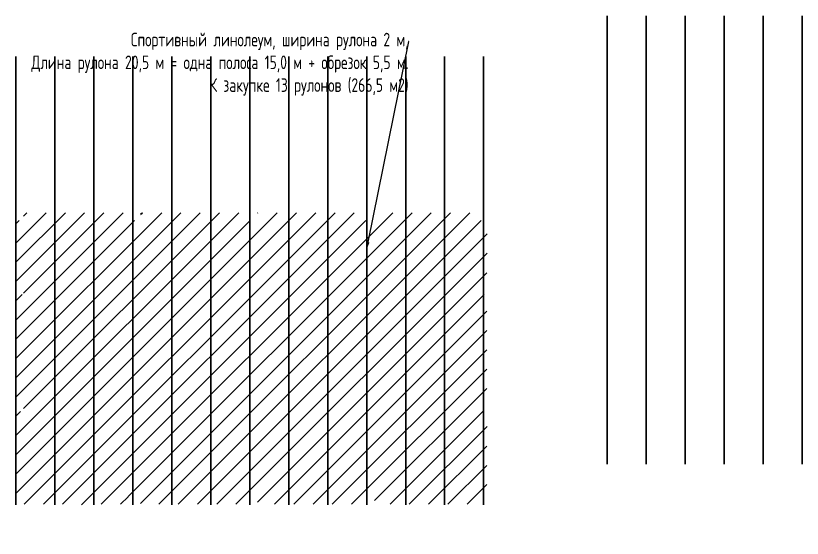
# Model space of a CAD drawing. Header units: millimetres. Extents: x -164500 to 426394, y -23753 to 102118.
# Drawn here: x 191269 to 231610, y 35314 to 62118 of the extents above; entities that cross this region are included whole.
import ezdxf
from ezdxf import colors
from ezdxf.entities.mleader import LeaderData, LeaderLine
from ezdxf.math import Vec2, Vec3

# ---------------------------------------------------------------- set-up
doc = ezdxf.new("R2010")
doc.units = ezdxf.units.MM
doc.layers.add('5.3) Линолем обрезка', color=100, linetype='Continuous', lineweight=30)
doc.layers.add('9.1) Рулон', color=30, linetype='Continuous', lineweight=30)
doc.styles.add('СПДС', font='ГОСТ тип А.ttf', dxfattribs={"width": 0.9})

# ---------------------------------------------------------------- blocks, each defined once
blk = doc.blocks.new('*U1711')
at = {"layer": '5.3) Линолем обрезка'}
blk.add_lwpolyline([(0, -11500), (0, 11500)], dxfattribs=at)
blk = doc.blocks.new('*U1712')
at = {"layer": '5.3) Линолем обрезка', "color": 0, "linetype": 'ByBlock', "lineweight": -2, "transparency": 16777216}
for p in [(0, 0), (2000, 0), (4000, 0), (6000, 0), (8000, 0), (10000, 0), (12000, 0), (14000, 0), (16000, 0), (18000, 0), (20000, 0), (22000, 0), (24000, 0)]:
    blk.add_blockref('*U1711', p, dxfattribs=at)

msp = doc.modelspace()

# ---------------------------------------------------------------- hatches: boundary and pattern name
at = {"layer": '5.3) Линолем обрезка', "transparency": 33554646}
h = msp.add_hatch(dxfattribs=at)
h.set_pattern_fill('ANSI31', color=5, scale=220)
h.set_pattern_definition([(45, (205669.8, 52015.35), (-493.914, 493.914), [])])
h.paths.add_polyline_path([(215440.771, 51045.405), (215440.771, 51085.405), (215428.771, 51085.405), (215427.771, 51085.405), (215427.771, 51614.405), (215268.771, 51614.405), (215268.771, 48456.405), (215427.771, 48456.405), (215427.771, 49185.405), (215428.771, 49185.405), (215440.771, 49185.405), (215440.771, 49225.405), (215445.948, 51045.405)])
h.paths.add_polyline_path([(215427.771, 47814.405), (215268.771, 47814.405), (215268.771, 42456.406), (215427.771, 42456.406)])
h.paths.add_polyline_path([(215440.771, 41720.405), (215440.771, 41760.405), (215428.771, 41760.405), (215427.771, 41760.405), (215427.771, 41814.406), (215268.771, 41814.406), (215268.771, 37456.405), (215427.771, 37456.405), (215427.771, 40310.405), (215428.771, 40310.405), (215440.771, 40310.405), (215440.771, 40350.405), (215441.711, 41720.405)])
h.paths.add_polyline_path([(193268.771, 52014.405), (191669.771, 52014.405), (191669.771, 51614.405), (191289.771, 51614.405), (191289.771, 48456.405), (191669.771, 48456.405), (191669.771, 47814.406), (191289.771, 47814.406), (191289.771, 42456.405), (191669.771, 42456.405), (191669.771, 41814.405), (191289.771, 41814.405), (191289.771, 37456.405), (191669.771, 37456.405), (191669.771, 37056.405), (193268.771, 37056.405)])
h.paths.add_polyline_path([(195268.771, 52014.405), (193268.771, 52014.405), (193268.771, 37056.405), (194124.484, 37056.405), (194164.484, 37043.405), (194164.484, 37035.405), (195268.771, 37035.405)])
h.paths.add_polyline_path([(197268.771, 51614.406), (197027.771, 51614.406), (197027.771, 51994.905), (197028.722, 52014.405), (195268.771, 52014.405), (195268.771, 37035.405), (195534.484, 37035.405), (195534.484, 37043.405), (195574.484, 37043.405), (195574.484, 37055.405), (195574.484, 37056.405), (197027.771, 37056.405), (197027.771, 37456.405), (197268.771, 37456.405)])
h.paths.add_polyline_path([(199268.771, 52014.405), (197670.058, 52014.405), (197670.058, 51664.406), (197670.058, 51614.406), (197268.771, 51614.406), (197268.771, 37456.405), (197669.771, 37456.405), (197669.771, 37056.405), (199268.771, 37056.405)])
h.paths.add_polyline_path([(201268.771, 52014.405), (199268.771, 52014.405), (199268.771, 37056.405), (201268.771, 37056.405)])
h.paths.add_polyline_path([(203268.771, 51614.406), (203027.771, 51614.406), (203027.771, 51664.406), (203027.771, 52014.405), (201268.771, 52014.405), (201268.771, 37056.405), (203027.771, 37056.405), (203027.771, 37456.405), (203268.771, 37456.405)])
h.paths.add_polyline_path([(205268.771, 52014.405), (203669.771, 52014.405), (203669.771, 51635.406), (203669.771, 51615.406), (203669.771, 51614.406), (203648.771, 51614.406), (203268.771, 51614.406), (203268.771, 37456.405), (203669.771, 37456.405), (203669.771, 37056.405), (205268.771, 37056.405)])
h.paths.add_polyline_path([(207268.771, 52014.405), (205268.771, 52014.405), (205268.771, 37056.405), (207268.771, 37056.405)])
h.paths.add_polyline_path([(209268.771, 51614.406), (209048.771, 51614.406), (209028.771, 51614.406), (209027.771, 51614.406), (209027.771, 51615.406), (209027.771, 51635.406), (209027.771, 52014.405), (207268.771, 52014.405), (207268.771, 37056.405), (209027.771, 37056.405), (209027.771, 37456.405), (209268.771, 37456.405)])
h.paths.add_polyline_path([(211268.771, 52014.405), (209669.771, 52014.405), (209669.771, 51664.406), (209669.771, 51614.406), (209268.771, 51614.406), (209268.771, 37456.405), (209669.771, 37456.405), (209669.771, 37056.405), (211268.771, 37056.405)])
h.paths.add_polyline_path([(213268.771, 52014.405), (211268.771, 52014.405), (211268.771, 37056.405), (213268.771, 37056.405)])
h.paths.add_polyline_path([(215027.771, 48456.405), (215268.771, 48456.405), (215268.771, 51614.405), (215027.771, 51614.405), (215027.771, 52014.405), (213268.771, 52014.405), (213268.771, 37056.405), (215027.771, 37056.405), (215027.771, 37456.405), (215268.771, 37456.405), (215268.771, 41814.406), (215027.771, 41814.406), (215027.771, 42456.406), (215268.771, 42456.406), (215268.771, 47814.405), (215027.771, 47814.405)])

# ---------------------------------------------------------------- linework, layer by layer
at = {"layer": '5.3) Линолем обрезка'}
for points in [[(221610.373, 39118.466), (221610.373, 62118.466)], [(223610.373, 39118.466), (223610.373, 62118.466)], [(225610.373, 39118.466), (225610.373, 62118.466)], [(227610.373, 39118.466), (227610.373, 62118.466)], [(229610.373, 39118.466), (229610.373, 62118.466)], [(231610.373, 39118.466), (231610.373, 62118.466)]]:
    msp.add_lwpolyline(points, dxfattribs=at)

# ---------------------------------------------------------------- block references
msp.add_blockref('*U1712', (191268.771, 48535.405), dxfattribs=at)

# ---------------------------------------------------------------- leaders
at = {"layer": '9.1) Рулон', "color": 250, "lineweight": 30}
ml = msp.add_multileader_mtext('Standard', dxfattribs=at)
ml.set_content('Спортивный линолеум, ширина рулона 2 м, \\PДлина рулона 20,5 м = одна полоса 15,0 м + обрезок 5,5 м.\\PК закупке 13 рулонов (266,5 м2)   ', color=250, style='СПДС')
ml.set_leader_properties()
ml.build(insert=Vec2(0, 0))
ml.multileader.update_dxf_attribs({"arrow_head_size": 400})
ctx = ml.context
ctx.base_point, ctx.char_height, ctx.arrow_head_size, ctx.plane_origin = Vec3(187727.111, 60789.986), 700, 400, Vec3(216889.87, 56805.146)
ctx.text_align_type = 2
notes = []
notes.append((ctx, [(0, (1, 1, 0), (211427.111, 60789.986), (-1, 0), 8, [(0, [(209268.771, 50114.282)], 0, [])])]))
ctx.mtext.insert, ctx.mtext.alignment, ctx.mtext.flow_direction = Vec3(211417.111, 61244.986), 3, 5
for ctx, leaders in notes:
    for number, flags, end, landing, length, lines in leaders:
        leader = LeaderData()
        leader.index, (leader.has_last_leader_line, leader.has_dogleg_vector, leader.attachment_direction) = number, flags
        leader.last_leader_point, leader.dogleg_vector, leader.dogleg_length = Vec3(end), Vec3(landing), length
        for number, points, colour, breaks in lines:
            line = LeaderLine()
            line.index, line.vertices, line.color, line.breaks = number, Vec3.list(points), colors.encode_raw_color(colour), breaks
            leader.lines.append(line)
        ctx.leaders.append(leader)

doc.saveas('drawing.dxf')
